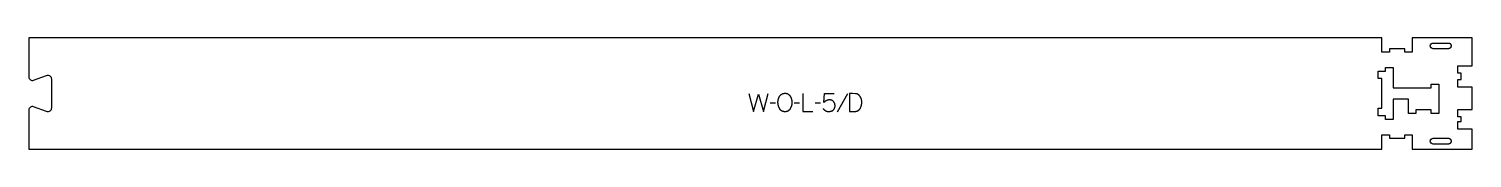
# Model space of a CAD drawing. Extents: x -1196 to 1204, y -93 to 93.
import ezdxf

# ---------------------------------------------------------------- set-up
doc = ezdxf.new("R2010")
doc.units = 0
for name, color, linetype in [('1_ANYTOOL_1MMDEEP_LABELS_S', 2, 'CONTINUOUS'), ('3_ANYTOOL_CUTTHROUGH_INSID', 4, 'CONTINUOUS'), ('4_ANYTOOL_CUTTHROUGH_OUTSI', 5, 'CONTINUOUS')]:
    doc.layers.add(name, color=color, linetype=linetype)

msp = doc.modelspace()

# ---------------------------------------------------------------- linework, layer by layer
at = {"layer": '1_ANYTOOL_1MMDEEP_LABELS_S'}
for p, q in [((45.6, -16.1), (36.9, -16.2)), ((85.7, -16.1), (76.9, -16.2)), ((120.6, -16.1), (111.8, -16.2)), ((165.2, -0.5), (148, -31.2))]:
    msp.add_line(p, q, dxfattribs=at)
for points in [[(61.7, 0.3), (62.1, 0.3), (62.5, 0.3), (62.8, 0.3), (63, 0.3), (63.2, 0.2), (63.3, 0.2), (63.5, 0.2), (63.7, 0.2), (63.8, 0.1), (64, 0.1), (64.2, 0.1), (64.3, 0), (64.5, 0), (64.6, -0.1), (64.8, -0.1), (65, -0.2), (65.1, -0.2), (65.3, -0.3), (65.4, -0.4), (65.6, -0.4), (65.7, -0.5), (65.9, -0.6), (66, -0.6), (66.1, -0.7), (66.3, -0.8), (66.4, -0.9), (66.5, -1), (66.7, -1.1), (67.1, -1.3), (67.3, -1.5), (67.6, -1.7), (67.8, -1.9), (68.1, -2.1), (68.3, -2.4), (68.5, -2.6), (68.7, -2.8), (68.9, -3.1), (69.1, -3.3), (69.3, -3.5), (69.5, -3.8), (69.7, -4.1), (69.9, -4.3), (70.1, -4.6), (70.4, -5.2), (70.6, -5.5), (70.7, -5.8), (70.9, -6.1), (71, -6.4), (71.2, -6.7), (71.3, -7), (71.4, -7.3), (71.5, -7.6), (71.7, -7.9), (71.8, -8.2), (71.9, -8.6), (72, -8.9), (72.1, -9.2), (72.1, -9.6), (72.4, -10.6), (72.5, -11.3), (72.6, -11.9), (72.7, -12.6), (72.8, -13.2), (72.8, -13.9), (72.8, -14.5), (72.9, -15.2), (72.8, -15.8), (72.8, -16.4), (72.8, -17.1), (72.7, -17.7), (72.6, -18.4), (72.5, -19), (72.3, -19.6), (72.2, -20.3), (72, -20.9), (71.8, -21.5), (71.5, -22.2), (71.3, -22.8), (71, -23.5), (70.7, -24.1), (70.4, -24.7), (70.1, -25.4), (69.9, -25.7), (69.7, -26), (69.5, -26.3), (69.3, -26.6), (69.1, -26.8), (68.9, -27.1), (68.7, -27.4), (68.5, -27.6), (68.4, -27.7), (68.3, -27.8), (68.2, -28), (68, -28.1), (67.9, -28.2), (67.8, -28.3), (67.7, -28.4), (67.6, -28.5), (67.4, -28.6), (67.3, -28.7), (67.2, -28.8), (67.1, -28.9), (66.9, -28.9), (66.8, -29), (66.7, -29.1), (66.5, -29.2), (66.4, -29.3), (66.2, -29.4), (66.1, -29.4), (66, -29.5), (65.8, -29.6), (65.7, -29.6), (65.5, -29.7), (65.4, -29.8), (65.2, -29.8), (65.1, -29.9), (64.9, -29.9), (64.8, -30), (64.5, -30.1), (64.1, -30.2), (63.8, -30.2), (63.5, -30.3), (63.2, -30.3), (62.8, -30.4), (62.5, -30.4), (62.1, -30.5), (61.7, -30.5), (61.4, -30.5), (61, -30.5), (60.6, -30.5), (60.2, -30.4), (59.9, -30.4), (59.5, -30.3), (59.2, -30.3), (58.8, -30.2), (58.5, -30.1), (58.2, -30.1), (57.8, -30), (57.7, -29.9), (57.5, -29.9), (57.4, -29.8), (57.2, -29.7), (57.1, -29.7), (56.9, -29.6), (56.8, -29.5), (56.6, -29.5), (56.5, -29.4), (56.3, -29.3), (56.2, -29.3), (56, -29.2), (55.9, -29.1), (55.8, -29), (55.6, -28.9), (55.5, -28.8), (55.4, -28.7), (55.2, -28.6), (55.1, -28.5), (55, -28.4), (54.9, -28.3), (54.7, -28.2), (54.6, -28.1), (54.5, -28), (54.4, -27.9), (54.2, -27.8), (54.1, -27.7), (54, -27.6), (53.9, -27.4), (53.8, -27.3), (53.6, -27), (53.4, -26.8), (53.2, -26.5), (53, -26.2), (52.8, -25.9), (52.6, -25.6), (52.4, -25.3), (52.1, -24.6), (51.8, -24), (51.5, -23.3), (51.2, -22.7), (51, -22), (50.7, -21.4), (50.5, -20.7), (50.4, -20.1), (50.2, -19.4), (50.1, -18.8), (49.9, -18.1), (49.8, -17.5), (49.8, -16.8), (49.7, -16.2), (49.7, -15.5), (49.7, -14.9), (49.7, -14.2), (49.7, -13.5), (49.8, -12.8), (49.9, -12.1), (50, -11.5), (50.1, -10.8), (50.2, -10.1), (50.4, -9.5), (50.6, -8.8), (50.8, -8.2), (51, -7.6), (51.3, -6.9), (51.6, -6.3), (51.9, -5.7), (52.2, -5.1), (52.5, -4.5), (52.7, -4.2), (52.9, -3.9), (53.1, -3.6), (53.3, -3.4), (53.5, -3.1), (53.8, -2.9), (54, -2.6), (54.2, -2.4), (54.3, -2.3), (54.4, -2.2), (54.6, -2.1), (54.7, -1.9), (54.8, -1.8), (54.9, -1.7), (55.1, -1.6), (55.2, -1.5), (55.3, -1.5), (55.5, -1.4), (55.6, -1.3), (55.7, -1.2), (55.9, -1.1), (56, -1), (56.2, -0.9), (56.3, -0.9), (56.4, -0.8), (56.6, -0.7), (56.9, -0.6), (57.2, -0.5), (57.5, -0.3), (57.8, -0.2), (58.1, -0.1), (58.5, 0), (58.8, 0), (59.1, 0.1), (59.5, 0.2), (59.8, 0.2), (60.2, 0.3), (60.6, 0.3), (60.9, 0.3), (61.3, 0.3)], [(168.6, 0), (168.6, -30), (177.2, -29.9), (177.6, -29.9), (178, -29.9), (178.4, -29.9), (178.8, -29.8), (179.1, -29.8), (179.5, -29.7), (179.9, -29.6), (180.2, -29.6), (180.6, -29.5), (180.9, -29.4), (181.3, -29.3), (181.6, -29.2), (181.9, -29), (182.1, -29), (182.2, -28.9), (182.4, -28.8), (182.5, -28.8), (182.7, -28.7), (182.8, -28.6), (183, -28.5), (183.1, -28.5), (183.2, -28.4), (183.4, -28.3), (183.5, -28.2), (183.6, -28.1), (183.8, -28), (183.9, -27.9), (184, -27.8), (184.2, -27.7), (184.3, -27.6), (184.4, -27.5), (184.5, -27.4), (184.6, -27.3), (184.8, -27.2), (184.9, -27.1), (185, -26.9), (185.1, -26.8), (185.2, -26.7), (185.3, -26.6), (185.4, -26.5), (185.5, -26.3), (185.6, -26.2), (185.7, -26.1), (185.8, -25.9), (185.9, -25.8), (186.1, -25.5), (186.3, -25.2), (186.4, -24.9), (186.7, -24.3), (187, -23.7), (187.3, -23), (187.6, -22.4), (187.8, -21.7), (188, -21.1), (188.2, -20.4), (188.4, -19.8), (188.5, -19.1), (188.7, -18.5), (188.8, -17.8), (188.9, -17.1), (189, -16.4), (189, -15.7), (189, -15), (189, -14.3), (189, -13.7), (189, -13.1), (189, -12.5), (188.9, -12), (188.8, -11.4), (188.7, -11.1), (188.7, -10.8), (188.6, -10.5), (188.6, -10.3), (188.5, -10), (188.4, -9.7), (188.3, -9.4), (188.3, -9.2), (188.2, -8.9), (188.1, -8.6), (188, -8.3), (187.9, -8.1), (187.8, -7.8), (187.6, -7.5), (187.4, -7), (187.1, -6.5), (186.9, -6), (186.6, -5.5), (186.4, -5.2), (186.2, -4.9), (186, -4.6), (185.8, -4.3), (185.5, -4), (185.3, -3.8), (185.1, -3.5), (184.9, -3.3), (184.7, -3.1), (184.5, -2.8), (184.2, -2.6), (184, -2.4), (183.8, -2.2), (183.5, -2), (183.3, -1.9), (183, -1.7), (182.8, -1.5), (182.5, -1.4), (182.3, -1.3), (182, -1.1), (181.8, -1), (181.5, -0.9), (181.2, -0.8), (180.9, -0.7), (180.7, -0.6), (180.4, -0.5), (180.1, -0.5), (179.8, -0.4), (179.5, -0.4), (179.2, -0.3), (178.9, -0.3), (178.6, -0.3), (173.7, -0.1)]]:
    msp.add_lwpolyline(points, close=True, dxfattribs=at)
for points in [[(1.3, 0), (9, -30), (17.4, -0.9), (25.9, -30), (33.4, 0)], [(90.8, 0), (90.8, -30), (107.9, -30)], [(124.8, -25.2), (125.1, -25.5), (125.3, -25.8), (125.5, -26.1), (125.7, -26.4), (125.9, -26.6), (126.2, -26.9), (126.4, -27.1), (126.6, -27.3), (126.9, -27.5), (127.1, -27.8), (127.4, -28), (127.6, -28.1), (127.9, -28.3), (128.2, -28.5), (128.5, -28.7), (128.7, -28.8), (129, -29), (129.3, -29.1), (129.6, -29.2), (129.9, -29.3), (130.2, -29.4), (130.5, -29.5), (130.8, -29.6), (131.1, -29.7), (131.4, -29.8), (131.8, -29.8), (132.1, -29.9), (132.4, -29.9), (132.8, -30), (133.1, -30), (133.4, -30), (133.8, -30), (134.2, -30), (134.6, -30), (135, -30), (135.4, -29.9), (135.8, -29.9), (136.2, -29.9), (136.6, -29.8), (136.9, -29.7), (137.3, -29.7), (137.6, -29.6), (138, -29.5), (138.3, -29.4), (138.7, -29.3), (139, -29.2), (139.3, -29.1), (139.6, -29), (139.8, -28.9), (139.9, -28.8), (140.1, -28.8), (140.2, -28.7), (140.4, -28.6), (140.5, -28.5), (140.7, -28.4), (140.8, -28.3), (141, -28.2), (141.1, -28.1), (141.3, -28), (141.4, -27.9), (141.5, -27.7), (141.7, -27.6), (141.8, -27.5), (141.9, -27.4), (142, -27.2), (142.2, -27.1), (142.3, -26.9), (142.4, -26.8), (142.5, -26.6), (142.6, -26.5), (142.8, -26.3), (142.9, -26.2), (143, -26), (143.1, -25.8), (143.2, -25.6), (143.3, -25.5), (143.5, -25.1), (143.7, -24.7), (143.8, -24.4), (143.9, -24.2), (144, -23.9), (144.1, -23.7), (144.2, -23.5), (144.3, -23.2), (144.3, -23), (144.4, -22.7), (144.5, -22.5), (144.5, -22.3), (144.6, -22), (144.6, -21.8), (144.6, -21.5), (144.6, -21.3), (144.6, -21.1), (144.6, -20.8), (144.6, -20.6), (144.6, -20.3), (144.6, -20), (144.6, -19.8), (144.6, -19.5), (144.6, -19.3), (144.5, -19), (144.5, -18.8), (144.5, -18.5), (144.4, -18.3), (144.4, -18), (144.3, -17.8), (144.2, -17.6), (144.2, -17.3), (144.1, -17.1), (144, -16.9), (144, -16.7), (143.9, -16.4), (143.8, -16.2), (143.7, -16), (143.6, -15.8), (143.5, -15.6), (143.4, -15.4), (143.3, -15.2), (143.2, -15), (143.1, -14.8), (142.9, -14.6), (142.8, -14.4), (142.7, -14.2), (142.5, -14), (142.4, -13.8), (142.2, -13.6), (142.1, -13.4), (141.9, -13.3), (141.8, -13.1), (141.6, -12.9), (141.4, -12.8), (141.3, -12.6), (141.1, -12.5), (140.9, -12.4), (140.7, -12.2), (140.5, -12.1), (140.3, -12), (140.1, -11.9), (139.9, -11.7), (139.7, -11.6), (139.5, -11.5), (139.3, -11.4), (139.1, -11.4), (138.9, -11.3), (138.6, -11.2), (138.4, -11.1), (138.2, -11.1), (137.9, -11), (137.7, -10.9), (137.4, -10.9), (137.2, -10.9), (136.9, -10.8), (136.7, -10.8), (136.4, -10.8), (136.1, -10.7), (135.9, -10.7), (135.6, -10.7), (135.3, -10.7), (134.9, -10.7), (134.6, -10.7), (134.3, -10.8), (133.9, -10.8), (133.6, -10.8), (133.3, -10.9), (132.9, -10.9), (132.6, -11), (132.3, -11.1), (132, -11.2), (131.7, -11.3), (131.4, -11.4), (131.1, -11.5), (130.8, -11.6), (130.6, -11.7), (130.3, -11.9), (129.7, -12.2), (129.5, -12.3), (129.2, -12.5), (128.9, -12.7), (128.7, -12.8), (128.4, -13), (128.1, -13.2), (127.9, -13.4), (127.6, -13.6), (127.3, -13.8), (127.1, -14.1), (126.8, -14.3), (126.6, -14.5), (126, -15), (126.8, 0), (143, 0)]]:
    msp.add_lwpolyline(points, dxfattribs=at)
at = {"layer": '3_ANYTOOL_CUTTHROUGH_INSID'}
for points in [[(1139, 84.2), (1164.8, 84.2), (1164.9, 84.2), (1165, 84.2), (1165.1, 84.2), (1165.2, 84.2), (1165.3, 84.2), (1165.4, 84.2), (1165.4, 84.2), (1165.5, 84.1), (1165.6, 84.1), (1165.7, 84.1), (1165.8, 84.1), (1165.9, 84), (1166, 84), (1166.1, 84), (1166.2, 83.9), (1166.3, 83.9), (1166.4, 83.8), (1166.5, 83.8), (1166.6, 83.7), (1166.7, 83.7), (1166.8, 83.6), (1166.9, 83.5), (1167, 83.5), (1167, 83.4), (1167.1, 83.3), (1167.2, 83.3), (1167.3, 83.2), (1167.4, 83.1), (1167.5, 83), (1167.5, 83), (1167.6, 82.9), (1167.7, 82.8), (1167.7, 82.7), (1167.8, 82.6), (1167.9, 82.5), (1167.9, 82.4), (1168, 82.3), (1168.1, 82.2), (1168.1, 82.1), (1168.2, 82), (1168.2, 81.9), (1168.3, 81.8), (1168.3, 81.7), (1168.4, 81.6), (1168.4, 81.5), (1168.4, 81.4), (1168.5, 81.3), (1168.5, 81.2), (1168.5, 81.1), (1168.6, 81), (1168.6, 80.9), (1168.6, 80.8), (1168.7, 80.7), (1168.7, 80.6), (1168.7, 80.4), (1168.7, 80.3), (1168.7, 80.2), (1168.7, 80.1), (1168.8, 80), (1168.8, 79.9), (1168.8, 79.8), (1168.8, 79.7), (1168.8, 79.6), (1168.8, 79.5), (1168.8, 79.4), (1168.8, 79.3), (1168.8, 79.2), (1168.8, 79.1), (1168.8, 78.9), (1168.7, 78.8), (1168.7, 78.7), (1168.7, 78.6), (1168.7, 78.5), (1168.7, 78.4), (1168.7, 78.3), (1168.6, 78.2), (1168.6, 78.1), (1168.6, 78), (1168.5, 77.9), (1168.5, 77.8), (1168.5, 77.7), (1168.4, 77.5), (1168.4, 77.4), (1168.4, 77.3), (1168.3, 77.2), (1168.3, 77.1), (1168.2, 77), (1168.2, 76.9), (1168.1, 76.8), (1168.1, 76.7), (1168, 76.6), (1167.9, 76.5), (1167.9, 76.4), (1167.8, 76.3), (1167.7, 76.3), (1167.7, 76.2), (1167.6, 76.1), (1167.5, 76), (1167.5, 75.9), (1167.4, 75.8), (1167.3, 75.8), (1167.2, 75.7), (1167.1, 75.6), (1167, 75.5), (1167, 75.5), (1166.9, 75.4), (1166.8, 75.3), (1166.7, 75.3), (1166.6, 75.2), (1166.5, 75.2), (1166.4, 75.1), (1166.3, 75.1), (1166.2, 75), (1166.1, 75), (1166, 75), (1165.9, 74.9), (1165.8, 74.9), (1165.7, 74.9), (1165.6, 74.8), (1165.5, 74.8), (1165.4, 74.8), (1165.4, 74.8), (1165.3, 74.8), (1165.2, 74.8), (1165.1, 74.7), (1165, 74.7), (1164.9, 74.7), (1164.8, 74.7), (1139, 74.7, -1)], [(1139, -84.3, -1), (1139, -74.8), (1164.8, -74.8), (1164.9, -74.8), (1165, -74.8), (1165.1, -74.8), (1165.2, -74.8), (1165.3, -74.8), (1165.4, -74.8), (1165.4, -74.8), (1165.5, -74.9), (1165.6, -74.9), (1165.7, -74.9), (1165.8, -74.9), (1165.9, -75), (1166, -75), (1166.1, -75), (1166.2, -75.1), (1166.3, -75.1), (1166.4, -75.2), (1166.5, -75.2), (1166.6, -75.3), (1166.7, -75.3), (1166.8, -75.4), (1166.9, -75.5), (1167, -75.5), (1167, -75.6), (1167.1, -75.7), (1167.2, -75.7), (1167.3, -75.8), (1167.4, -75.9), (1167.5, -76), (1167.5, -76), (1167.6, -76.1), (1167.7, -76.2), (1167.7, -76.3), (1167.8, -76.4), (1167.9, -76.5), (1167.9, -76.6), (1168, -76.7), (1168.1, -76.8), (1168.1, -76.9), (1168.2, -77), (1168.2, -77.1), (1168.3, -77.2), (1168.3, -77.3), (1168.4, -77.4), (1168.4, -77.5), (1168.4, -77.6), (1168.5, -77.7), (1168.5, -77.8), (1168.5, -77.9), (1168.6, -78), (1168.6, -78.1), (1168.6, -78.2), (1168.7, -78.3), (1168.7, -78.4), (1168.7, -78.6), (1168.7, -78.7), (1168.7, -78.8), (1168.7, -78.9), (1168.8, -79), (1168.8, -79.1), (1168.8, -79.2), (1168.8, -79.3), (1168.8, -79.4), (1168.8, -79.5), (1168.8, -79.6), (1168.8, -79.7), (1168.8, -79.8), (1168.8, -79.9), (1168.8, -80.1), (1168.7, -80.2), (1168.7, -80.3), (1168.7, -80.4), (1168.7, -80.5), (1168.7, -80.6), (1168.7, -80.7), (1168.6, -80.8), (1168.6, -80.9), (1168.6, -81), (1168.5, -81.1), (1168.5, -81.2), (1168.5, -81.3), (1168.4, -81.5), (1168.4, -81.6), (1168.4, -81.7), (1168.3, -81.8), (1168.3, -81.9), (1168.2, -82), (1168.2, -82.1), (1168.1, -82.2), (1168.1, -82.3), (1168, -82.4), (1167.9, -82.5), (1167.9, -82.6), (1167.8, -82.7), (1167.7, -82.7), (1167.7, -82.8), (1167.6, -82.9), (1167.5, -83), (1167.5, -83.1), (1167.4, -83.2), (1167.3, -83.2), (1167.2, -83.3), (1167.1, -83.4), (1167, -83.5), (1167, -83.5), (1166.9, -83.6), (1166.8, -83.7), (1166.7, -83.7), (1166.6, -83.8), (1166.5, -83.8), (1166.4, -83.9), (1166.3, -83.9), (1166.2, -84), (1166.1, -84), (1166, -84), (1165.9, -84.1), (1165.8, -84.1), (1165.7, -84.1), (1165.6, -84.2), (1165.5, -84.2), (1165.4, -84.2), (1165.4, -84.2), (1165.3, -84.2), (1165.2, -84.2), (1165.1, -84.3), (1165, -84.3), (1164.9, -84.3), (1164.8, -84.3)]]:
    msp.add_lwpolyline(points, format="xyb", close=True, dxfattribs=at)
msp.add_lwpolyline([(1047.8, -37.2), (1047.8, -24.7), (1053.8, -24.7), (1053.8, 24.8), (1047.8, 24.8), (1047.8, 37.3), (1059.8, 37.3), (1059.8, 43.3), (1072.3, 43.3), (1072.3, 9.3), (1135.8, 9.3), (1135.8, 15.3), (1148.3, 15.3), (1148.3, -33.2), (1135.8, -33.2), (1135.8, -27.2), (1110.3, -27.2), (1110.3, -33.2), (1097.8, -33.2), (1097.8, -9.2), (1072.3, -9.2), (1072.3, -43.2), (1059.8, -43.2), (1059.8, -37.2)], close=True, dxfattribs=at)
at = {"layer": '4_ANYTOOL_CUTTHROUGH_OUTSI'}
msp.add_lwpolyline([(-1195.7, -27.6), (-1195.7, -92.8), (1053.8, -92.8), (1053.8, -69, -0.414214), (1054, -68.8), (1066, -68.8, -0.414214), (1066.3, -69), (1066.3, -74.8), (1091.8, -74.8), (1091.8, -69, -0.414214), (1092, -68.8), (1104, -68.8, -0.414214), (1104.3, -69), (1104.3, -92.8), (1203.8, -92.8), (1203.8, -59.3), (1180, -59.3, -0.414214), (1179.8, -59), (1179.8, -47, -0.414214), (1180, -46.8), (1185.8, -46.8), (1185.8, -39.2), (1180, -39.2, -0.414214), (1179.8, -38.9), (1179.8, -26.9, -0.414214), (1180, -26.7), (1203.8, -26.7), (1203.8, 10.7), (1180, 10.7, -0.414214), (1179.8, 11), (1179.8, 23, -0.414214), (1180, 23.2), (1185.8, 23.2), (1185.8, 33.7), (1180, 33.7, -0.414214), (1179.8, 34), (1179.8, 46, -0.414214), (1180, 46.2), (1203.8, 46.2), (1203.8, 92.7), (1104.3, 92.7), (1104.3, 69, -0.414214), (1104, 68.7), (1092, 68.7, -0.414214), (1091.8, 69), (1091.8, 74.7), (1066.3, 74.7), (1066.3, 69, -0.414214), (1066, 68.7), (1054, 68.7, -0.414214), (1053.8, 69), (1053.8, 92.7), (-1195.7, 92.7), (-1195.7, 27.6, 0.522094), (-1188, 22.2), (-1166.3, 30.2, -0.015604), (-1166.3, 30.2, -0.502397), (-1158.2, 24.2), (-1158.2, -24.3, -0.502391), (-1166.3, -30.3, -0.015611), (-1166.3, -30.3), (-1188, -22.2, 0.522099)], format="xyb", close=True, dxfattribs=at)

doc.saveas('drawing.dxf')
